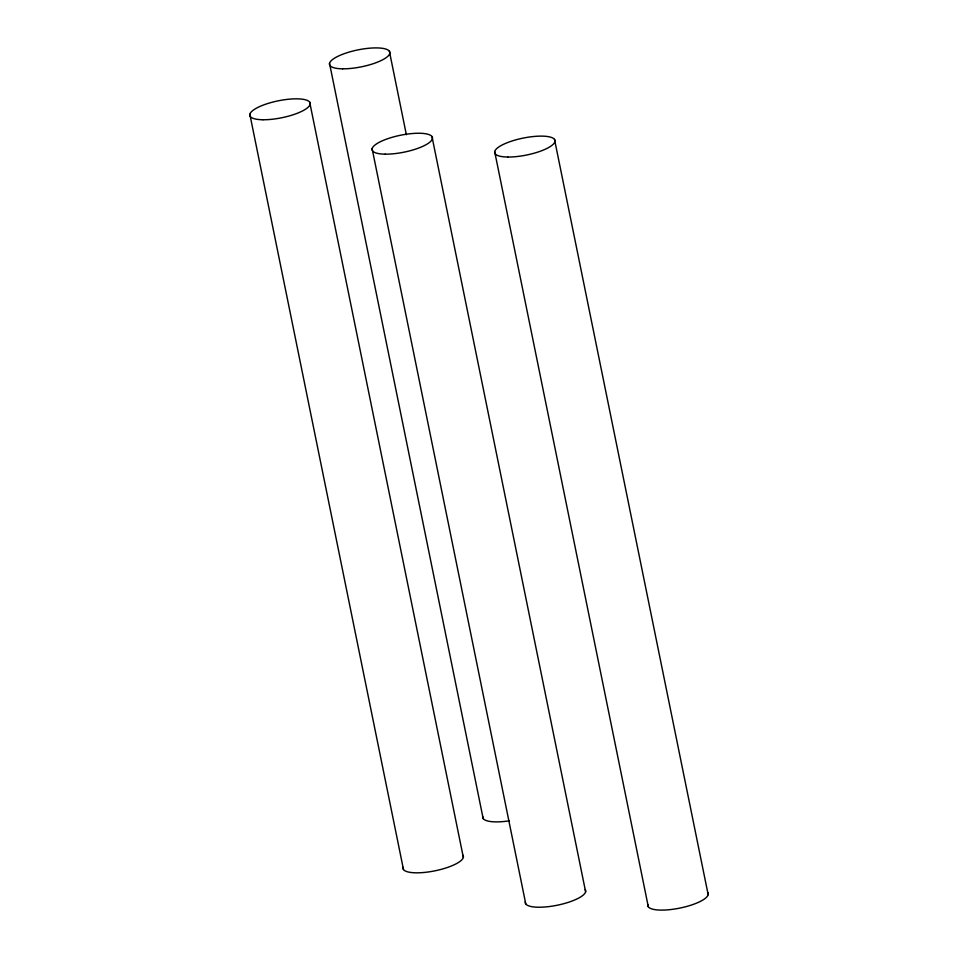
<?xml version="1.0" encoding="UTF-8"?>
<svg xmlns="http://www.w3.org/2000/svg" width="958" height="958" viewBox="0 0 958 958"><rect width="100%" height="100%" fill="white"/><g stroke="black" fill="none" stroke-linecap="round" stroke-linejoin="round"><path stroke-width="1.44" d="M554.514 139.401L708.166 894.676M494.663 151.544L648.315 906.819M431.974 136.527L585.625 891.802M389.367 51.181L406.36 134.695M372.123 148.67L525.774 903.957M329.516 63.324L483.167 818.599M309.685 102.111L463.337 857.398M249.834 114.265L403.486 869.541M462.894 855.183A30.8 8.646 -11.5 0 1 434.86 870.846A30.8 8.646 -11.5 0 1 403.043 867.325M707.734 892.461A30.8 8.646 -11.5 0 1 679.689 908.124A30.8 8.646 -11.5 0 1 647.883 904.603M509.285 820.838A30.8 8.646 -11.5 0 1 482.736 816.396M585.182 889.587A30.8 8.646 -11.5 0 1 557.149 905.25A30.8 8.646 -11.5 0 1 525.331 901.741M262.923 119.75A30.8 8.646 -11.5 0 0 310.117 104.326A30.8 8.646 -11.5 0 0 266.887 103.799A30.8 8.646 -11.5 0 0 262.923 119.75M507.764 157.028A30.8 8.646 -11.5 0 0 554.957 141.604A30.8 8.646 -11.5 0 0 511.716 141.089A30.8 8.646 -11.5 0 0 507.764 157.028M342.617 68.82A30.8 8.646 -11.5 0 0 389.81 53.397A30.8 8.646 -11.5 0 0 346.568 52.87A30.8 8.646 -11.5 0 0 342.617 68.82M385.212 154.166A30.8 8.646 -11.5 0 0 432.405 138.742A30.8 8.646 -11.5 0 0 389.176 138.215A30.8 8.646 -11.5 0 0 385.212 154.166"/></g></svg>
